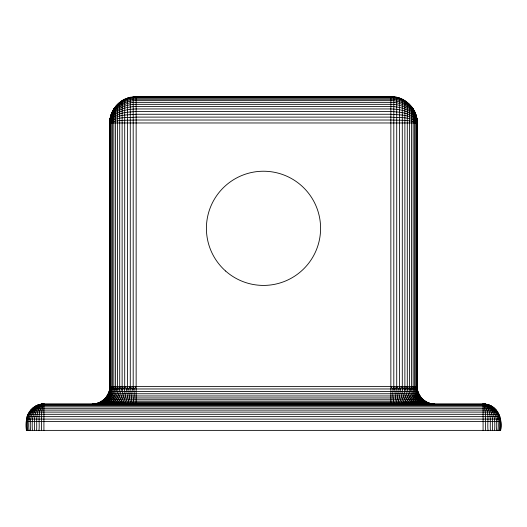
<?xml version="1.0" encoding="UTF-8"?>
<svg xmlns="http://www.w3.org/2000/svg" width="527" height="527" viewBox="0 0 527 527"><rect width="100%" height="100%" fill="white"/><g stroke="black" fill="none" stroke-linecap="round" stroke-linejoin="round"><path stroke-width="0.79" d="M133.193 96.784L133.193 386.469C134.998 391.943 133.944 398.201 133.048 403.853L117.58 404.031C124.023 401.218 124.339 392.549 124.708 386.469L124.708 99.228L130.281 97.278L136.144 96.619L390.856 96.619C404.94 96.303 417.522 108.885 417.206 122.969L417.206 386.469C416.976 395.843 425.408 404.222 434.775 404.031M110.453 117.106L110.453 386.469C110.67 395.849 102.37 404.44 92.89 404.031C102.106 404.104 110.433 395.731 109.959 386.469L109.959 120.018C110.92 111.164 116.671 103.061 124.708 99.228M133.193 386.469C130.874 391.904 132.903 398.537 129.971 403.853M130.281 97.475C118.608 99.886 109.636 111.052 109.794 122.969L109.688 388.966L109.959 386.469M109.959 120.037L109.794 122.969L109.959 122.639C118.206 119.576 127.462 120.466 136.144 120.018L390.856 120.018C399.538 120.466 408.794 119.576 417.041 122.639L417.206 122.969C417.483 108.984 404.69 96.935 390.856 97.278L136.144 97.278C122.31 96.942 109.517 108.984 109.794 122.969L417.206 122.969L416.547 117.139L414.597 111.605M127.442 98.094L127.442 386.469C128.944 392.002 128.028 399.519 123.931 403.853M109.959 329.757L109.899 328.163M414.597 111.533L414.597 386.469C414.354 395.276 421.448 404.242 430.658 404.031C422.101 403.405 414.782 395.046 415.731 386.469L415.731 114.267C412.292 104.511 402.72 97.218 392.332 96.902M26.35 421.6C26.159 412.213 34.525 403.847 43.919 404.031L483.081 404.031C497.126 404.064 502.923 418.128 500.65 430.381L26.35 430.381L26.35 421.6L500.65 421.6M109.616 388.966L109.794 386.469L417.206 386.469L417.384 388.966L109.616 388.966C108.687 397.378 100.809 404.123 92.39 404.031L95.189 403.853M109.959 329.408L109.794 329.757L109.899 328.308M127.442 386.469C125.149 392.022 126.684 400.039 121.012 403.853M109.959 329.065L109.794 329.757L109.899 328.473M109.794 329.757L109.899 328.657M122.126 100.657L122.126 386.469C123.654 392.575 121.263 402.49 114.181 404.031M122.126 386.469C120.373 392.859 119.286 404.374 110.321 403.853C104.254 404.631 113.904 402.239 114.095 399.743C116.671 395.975 118.904 391.047 117.508 386.469L117.508 104.333M429.413 403.853L432.127 404.031C423.425 403.741 415.21 395.29 416.547 386.469L416.547 117.106M411.462 106.54L411.462 386.469C411.152 394.973 417.358 404.973 426.83 404.031C418.372 403.708 411.778 394.545 413.168 386.469L413.168 108.951M117.508 386.469C116.151 393.597 113.424 402.635 105.09 404.031L107.969 403.853M116.698 388.966L115.538 386.469C113.16 394.038 109.873 403.84 100.17 404.031C109.642 404.973 115.848 394.973 115.538 386.469L115.538 106.54M113.832 108.951L113.832 386.469C112.976 394.802 107.442 404.071 98.108 404.031M112.403 111.533L112.403 386.469C110.98 395.21 104.748 404.479 94.873 404.031C104.063 403.754 110.795 395.243 111.269 386.469L111.269 114.267L113.832 109.056M110.453 118.193L109.794 122.969C115.927 116.171 127.666 118.061 136.144 117.106L390.856 117.106C399.334 118.061 411.073 116.171 417.206 122.969L416.547 117.284L414.597 111.882M109.912 388.966L110.453 386.469L110.789 388.966M409.492 386.469C410.849 393.597 413.576 402.635 421.91 404.031C413.26 404.505 407.76 393.972 409.492 386.469L409.492 104.333M412.819 404.031C405.737 402.49 403.346 392.575 404.874 386.469L404.874 100.657M428.892 404.031C420.823 404.044 414.617 396.607 413.833 388.966L414.597 386.469L415.553 388.966M402.292 99.228L402.292 386.469C402.661 392.549 402.977 401.218 409.42 404.031L403.069 403.853C398.972 399.519 398.056 392.002 399.558 386.469L399.558 98.094M92.225 404.031C99.827 404.104 107.007 398.728 109.082 391.416L417.918 391.416M403.069 403.853L393.952 403.853C393.056 398.201 392.002 391.943 393.807 386.469L393.807 96.784M112.403 111.882L110.453 117.284L109.794 122.969C114.26 114.016 127.521 115.13 136.144 114.267L390.856 114.267C399.479 115.13 412.74 114.016 417.206 122.969C417.424 109.115 404.374 97.732 390.856 98.094L136.144 98.094C122.626 97.732 109.576 109.115 109.794 122.969C112.87 112.528 127.086 112.126 136.144 111.533L390.856 111.533C399.914 112.126 414.13 112.528 417.206 122.969L416.547 117.508L414.597 112.317M112.403 112.317L110.453 117.508L109.794 122.969C111.803 111.493 126.454 109.234 136.144 108.951L390.856 108.951C400.546 109.234 415.197 111.493 417.206 122.969C417.325 109.293 403.939 98.852 390.856 99.228L136.144 99.228C123.061 98.852 109.675 109.293 109.794 122.969C111.019 110.769 125.722 106.553 136.144 106.54L390.856 106.54C401.278 106.553 415.981 110.769 417.206 122.969L416.547 117.811L414.881 113.516M410.302 388.966L411.462 386.469L412.779 388.966M112.119 113.516L110.453 117.811L109.794 122.969C110.466 110.235 124.965 104.148 136.144 104.333L390.856 104.333C402.035 104.148 416.534 110.235 417.206 122.969C417.16 109.53 403.399 100.295 390.856 100.657L136.144 100.657C123.601 100.295 109.84 109.53 109.794 122.969C110.09 109.84 124.247 102.06 136.144 102.363L390.856 102.363C402.753 102.06 416.91 109.84 417.206 122.969L416.547 118.193M112.758 111.256L115.11 107.627M419.031 403.853C410.948 406.093 405.79 396.199 405.803 388.966L407.285 386.469L407.285 102.363M118.101 388.966L119.715 386.469L119.715 102.363M405.988 403.853C401.343 400.658 401.152 394.071 400.553 388.966L402.292 386.469L404.123 388.966M122.877 388.966L124.708 386.469L126.447 388.966M397.029 403.853L395.428 397.971L394.815 388.966L396.719 386.469L396.719 97.278M128.325 388.966L130.281 386.469L130.281 97.278M134.161 388.966L136.144 386.469M115.538 106.665L119.715 102.521M126.928 403.853C130.498 398.979 129.866 392.226 130.281 386.469L132.185 388.966M122.126 100.828L124.708 99.405M43.919 430.381L43.919 404.031L43.563 404.209C40.322 412.417 41.936 421.784 41.416 430.381M110.321 403.853C117.376 401.587 119.622 393.109 119.715 386.469L121.197 388.966M127.442 98.253L134.668 96.902M26.528 430.381C24.196 418.398 30.059 403.952 43.919 404.031C36.699 409.914 39.993 422.265 38.965 430.381M27.061 430.381C24.881 418.701 30.171 404.031 43.919 404.031C34.518 408.155 37.265 422.239 36.62 430.381M97.587 403.853L96.342 404.031C105.552 404.242 112.646 395.276 112.403 386.469L113.167 388.966M103.76 403.853L102.501 404.031L105.782 403.853M27.938 430.381C25.902 419.327 30.513 404.084 43.919 404.031C33.063 406.745 34.413 421.87 34.42 430.381M29.137 430.381C27.252 419.966 31.053 404.407 43.919 404.031C32.101 405.685 31.706 421.284 32.41 430.381M43.919 404.031C31.468 404.927 29.288 420.612 30.638 430.381M95.762 403.853L93.72 404.031L96.566 403.853M133.193 96.948L393.807 96.948M417.041 329.757L417.101 328.163M108.206 393.761L418.794 393.761M107.001 395.961L419.999 395.961M105.499 397.971L421.501 397.971M103.727 399.743L423.273 399.743M101.724 401.245L425.276 401.245M99.524 402.444L427.476 402.444M97.172 403.32L429.828 403.32M94.728 403.853L432.272 403.853M41.416 404.209L485.584 404.209C498.068 405.797 502.462 419.459 500.472 430.381M38.965 404.743L488.035 404.743M36.62 405.619L490.38 405.619M34.42 406.824L492.58 406.824M32.41 408.326L494.589 408.326M30.638 410.098L496.362 410.098M29.137 412.101L497.863 412.101M27.938 414.301L499.062 414.301M27.061 416.653L499.939 416.653M26.528 419.097L500.472 419.097M421.218 403.853L424.498 404.031L423.24 403.853M431.238 403.853L434.11 404.031C424.578 404.143 417.147 395.619 416.547 386.469C416.356 395.546 424.103 403.959 433.28 404.031L430.434 403.853M431.811 403.853L434.61 404.031C427.028 404.084 419.9 398.702 417.845 391.416M483.081 430.381L483.081 404.031L485.558 404.209M485.584 430.381C485.064 421.784 486.678 412.417 483.437 404.209L483.081 404.031C496.829 404.031 502.119 418.701 499.939 430.381M488.035 430.381C487.007 422.265 490.301 409.914 483.081 404.031C496.487 404.084 501.098 419.327 499.062 430.381M490.38 430.381C489.735 422.239 492.481 408.155 483.081 404.031C495.947 404.407 499.748 419.966 497.863 430.381M492.58 430.381C492.587 421.87 493.937 406.745 483.081 404.031C495.532 404.927 497.712 420.612 496.362 430.381M483.081 404.031C494.899 405.685 495.294 421.284 494.589 430.381M396.719 97.475L399.558 98.285M416.679 403.853C409.624 401.587 407.378 393.109 407.285 386.469L408.899 388.966M402.292 99.405L409.492 104.478M400.072 403.853C396.502 398.979 397.134 392.226 396.719 386.469L398.675 388.966M390.856 386.469L392.839 388.966M411.89 107.627L414.242 111.256M411.462 106.665L413.168 109.056M417.041 329.408L417.206 329.757L417.101 328.308M393.807 386.469L394.815 388.966M399.558 386.469L400.553 388.966M404.874 386.469L405.803 388.966M413.168 386.469L413.833 388.966M417.041 329.065L417.206 329.757L417.101 328.473M415.731 386.469L416.211 388.966M113.832 386.469L114.221 388.966M417.041 120.018L417.312 388.966M417.101 328.657L417.206 329.757M111.269 386.469L111.447 388.966M417.041 386.469L417.088 388.966M390.856 96.619L390.856 404.031M136.144 96.619L136.144 404.031M225.615 271.036A57.094 57.094 0 0 0 319.434 239.778A57.094 57.094 0 0 0 245.45 174.16A57.094 57.094 0 0 0 225.615 271.036"/></g></svg>
